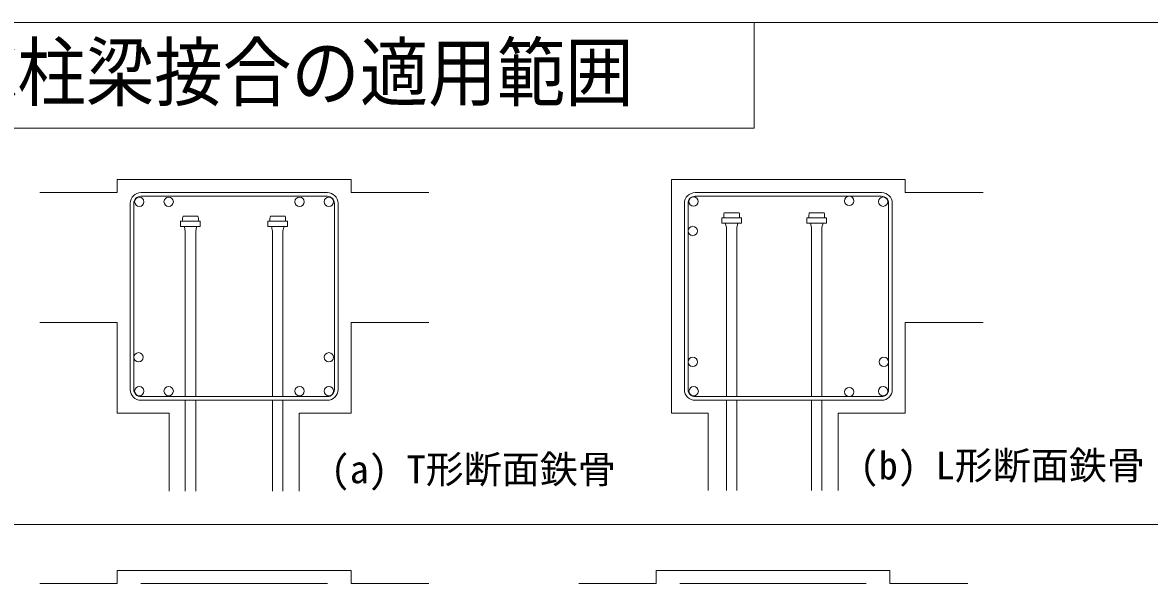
# Model space of a CAD drawing. Units: millimetres, scale not verified. Extents: x -210 to 382, y -132 to 268.
# Drawn here: x -162.7 to -73.9, y 124 to 168.2 of the extents above; entities that cross this region are included whole.
import ezdxf
from ezdxf.enums import TextEntityAlignment as Align

# ---------------------------------------------------------------- set-up
doc = ezdxf.new("R2010")
doc.units = ezdxf.units.MM
doc.header["$LTSCALE"] = 2
doc.linetypes.add('USER2', pattern=[0.41664, 0.20828, -0.20836])
for name, color, linetype, lineweight in [('0-8_タイトル', 7, 'Continuous', 18), ('0-9_内枠', 7, 'Continuous', 18), ('0-D_主筋', 4, 'Continuous', 18), ('1-0_せん断筋', 5, 'Continuous', 18), ('1-1_躯体', 7, 'Continuous', 18)]:
    doc.layers.add(name, color=color, linetype=linetype, lineweight=lineweight)
doc.styles.add('ＭＳ ゴシック', font='')
doc.styles.get('ＭＳ ゴシック').set_extended_font_data('MS Gothic')

msp = doc.modelspace()

# ---------------------------------------------------------------- linework, layer by layer
at = {"layer": '0-9_内枠'}
for p, q in [((-181.804, 168.245), (213.071, 168.245)), ((-105.044, 168.245), (-105.044, 159.917)), ((-181.804, 159.917), (-105.044, 159.917)), ((-181.804, 159.917), (-105.044, 159.917)), ((-181.804, 128.644), (18.876, 128.644))]:
    msp.add_line(p, q, dxfattribs=at)
at = {"layer": '0-D_主筋'}
for p, q in [((-148.914, 152.981), (-150.082, 152.981)), ((-142.032, 152.981), (-143.201, 152.981)), ((-106.054, 152.834), (-107.603, 152.834)), ((-106.245, 153.247), (-107.413, 153.247)), ((-106.054, 152.421), (-106.054, 152.834)), ((-100.895, 152.834), (-100.895, 152.421)), ((-99.347, 152.834), (-100.895, 152.834)), ((-99.537, 153.247), (-100.705, 153.247)), ((-99.347, 152.421), (-99.347, 152.834)), ((-148.724, 152.568), (-150.272, 152.568)), ((-150.272, 152.568), (-150.272, 152.155)), ((-150.272, 152.155), (-148.724, 152.155)), ((-148.724, 152.155), (-148.724, 152.568)), ((-141.842, 152.568), (-143.391, 152.568)), ((-143.391, 152.568), (-143.391, 152.155)), ((-143.391, 152.155), (-141.842, 152.155)), ((-141.842, 152.155), (-141.842, 152.568)), ((-107.238, 152.092), (-107.238, 138.735)), ((-106.419, 138.735), (-106.419, 152.092)), ((-100.895, 152.421), (-99.347, 152.421)), ((-100.531, 152.092), (-100.531, 151.61)), ((-99.712, 152.092), (-99.712, 151.61)), ((-149.907, 151.826), (-149.907, 151.397)), ((-149.907, 151.397), (-149.907, 138.735)), ((-149.907, 151.397), (-149.907, 150.414)), ((-149.088, 151.826), (-149.088, 151.397)), ((-149.088, 151.397), (-149.088, 150.414)), ((-149.088, 151.397), (-149.088, 150.414)), ((-149.088, 151.396), (-149.088, 138.735)), ((-143.026, 151.826), (-143.026, 151.397)), ((-143.026, 151.397), (-143.026, 150.414)), ((-143.026, 151.396), (-143.026, 138.735)), ((-142.207, 151.826), (-142.207, 151.397)), ((-142.207, 151.397), (-142.207, 138.735)), ((-142.207, 151.397), (-142.207, 150.414)), ((-100.531, 151.61), (-100.531, 138.735)), ((-99.712, 138.735), (-99.712, 151.61)), ((-149.907, 150.926), (-149.907, 150.414)), ((-149.907, 138.449), (-149.907, 131.281)), ((-149.088, 138.449), (-149.088, 131.281)), ((-143.026, 138.449), (-143.026, 131.281)), ((-142.207, 138.449), (-142.207, 131.281)), ((-107.238, 138.449), (-107.238, 131.323)), ((-106.419, 131.323), (-106.419, 138.449)), ((-100.531, 138.449), (-100.531, 131.323)), ((-99.712, 131.323), (-99.712, 138.449))]:
    msp.add_line(p, q, dxfattribs=at)
at = {"layer": '0-D_主筋', "linetype": 'USER2'}
for p, q in [((-107.238, 152.092), (-107.238, 151.61)), ((-106.419, 152.092), (-106.419, 151.61))]:
    msp.add_line(p, q, dxfattribs=at)
at = {"layer": '0-D_主筋'}
msp.add_lwpolyline([(-107.603, 152.834), (-107.603, 152.421), (-106.054, 152.421)], dxfattribs=at)
for centre in [(-153.532, 154.106), (-151.218, 154.106), (-140.896, 154.106), (-138.582, 154.106), (-109.836, 154.128), (-97.555, 154.177), (-94.893, 154.116), (-109.895, 151.802), (-153.594, 141.838), (-138.582, 141.838), (-109.895, 141.48), (-94.821, 141.48), (-153.532, 139.176), (-151.218, 139.176), (-140.896, 139.176), (-138.582, 139.176), (-109.823, 139.165), (-94.893, 139.165), (-97.555, 139.104)]:
    msp.add_circle(centre, 0.369, dxfattribs=at)
for centre, radius, start, end in [((-149.186, 152.711), 0.935, 163.19823, 188.7872), ((-149.809, 152.711), 0.935, 351.2128, 16.80177), ((-142.305, 152.711), 0.935, 163.19823, 188.7872), ((-142.928, 152.711), 0.935, 351.2128, 16.80177), ((-106.517, 152.977), 0.935, 163.19823, 188.7872), ((-107.14, 152.977), 0.935, 351.2128, 16.80177), ((-99.81, 152.977), 0.935, 163.19823, 188.7872), ((-100.433, 152.977), 0.935, 351.2128, 16.80177), ((-148.843, 152.231), 1.139, 183.80152, 200.80996), ((-150.153, 152.231), 1.139, 339.19004, 356.19848), ((-141.961, 152.231), 1.139, 183.80152, 200.80996), ((-143.272, 152.231), 1.139, 339.19004, 356.19848), ((-106.173, 152.497), 1.139, 183.80152, 200.80996), ((-107.484, 152.497), 1.139, 339.19004, 356.19848), ((-99.466, 152.497), 1.139, 183.80152, 200.80996), ((-100.777, 152.497), 1.139, 339.19004, 356.19848)]:
    msp.add_arc(centre, radius, start, end, dxfattribs=at)
at = {"layer": '1-0_せん断筋'}
for p, q in [((-138.705, 154.833), (-153.409, 154.833)), ((-109.71, 154.833), (-95.006, 154.833)), ((-109.71, 154.833), (-109.536, 154.833)), ((-154.249, 153.993), (-154.249, 147.665)), ((-154.249, 153.563), (-154.249, 153.993)), ((-153.962, 147.665), (-153.962, 153.993)), ((-153.962, 153.993), (-153.962, 153.563)), ((-138.705, 154.546), (-153.409, 154.546)), ((-138.152, 147.665), (-138.152, 153.993)), ((-138.152, 153.563), (-138.152, 153.993)), ((-138.152, 153.819), (-138.152, 153.993)), ((-138.152, 153.972), (-138.152, 153.819)), ((-137.865, 153.993), (-137.865, 147.665)), ((-137.865, 153.993), (-137.865, 153.563)), ((-137.865, 153.993), (-137.865, 153.819)), ((-110.55, 153.993), (-110.55, 139.288)), ((-110.263, 153.993), (-110.263, 139.288)), ((-109.71, 154.546), (-95.006, 154.546)), ((-109.536, 154.546), (-109.71, 154.546)), ((-109.69, 154.546), (-109.536, 154.546)), ((-94.453, 153.993), (-94.453, 146.682)), ((-94.166, 146.682), (-94.166, 153.993)), ((-138.152, 152.744), (-138.152, 151.761)), ((-154.249, 139.288), (-154.249, 147.665)), ((-154.249, 146.682), (-154.249, 147.665)), ((-153.962, 147.665), (-153.962, 139.288)), ((-153.962, 147.665), (-153.962, 146.682)), ((-138.152, 147.665), (-138.152, 139.288)), ((-138.152, 146.682), (-138.152, 147.665)), ((-138.152, 147.665), (-138.152, 146.682)), ((-137.865, 147.665), (-137.865, 139.288)), ((-137.865, 147.665), (-137.865, 146.682)), ((-94.453, 139.288), (-94.453, 146.682)), ((-94.166, 146.682), (-94.166, 139.288)), ((-110.263, 145.268), (-110.263, 140.312)), ((-153.409, 138.735), (-149.088, 138.735)), ((-149.088, 138.735), (-148.105, 138.735)), ((-143.026, 138.735), (-148.105, 138.735)), ((-138.705, 138.735), (-143.026, 138.735)), ((-109.71, 138.735), (-101.808, 138.735)), ((-101.808, 138.735), (-95.006, 138.735)), ((-149.088, 138.449), (-153.409, 138.449)), ((-148.105, 138.449), (-149.088, 138.449)), ((-148.105, 138.449), (-143.026, 138.449)), ((-143.026, 138.449), (-138.705, 138.449)), ((-101.808, 138.449), (-109.71, 138.449)), ((-95.006, 138.449), (-101.808, 138.449)), ((-138.705, 124), (-153.409, 124)), ((-96.21, 124), (-110.914, 124))]:
    msp.add_line(p, q, dxfattribs=at)
for centre, radius, start, end in [((-153.409, 153.993), 0.84, 90, 135), ((-138.705, 153.993), 0.84, 45, 90), ((-109.71, 153.993), 0.84, 89.99912, 135), ((-95.006, 153.993), 0.84, 45, 90), ((-153.409, 153.993), 0.84, 135, 180), ((-153.409, 153.993), 0.553, 135, 180), ((-153.409, 153.993), 0.553, 90, 135), ((-138.705, 153.993), 0.553, 45, 90), ((-138.705, 153.993), 0.553, 359.99888, 45), ((-138.705, 153.993), 0.84, 359.99912, 45), ((-109.71, 153.993), 0.84, 135, 180), ((-109.71, 153.993), 0.553, 135, 180), ((-109.71, 153.993), 0.553, 89.99888, 135), ((-95.006, 153.993), 0.553, 45, 90), ((-95.006, 153.993), 0.553, 0, 45), ((-95.006, 153.993), 0.84, 0, 45), ((-153.409, 139.288), 0.84, 180, 225), ((-153.409, 139.288), 0.84, 225, 270), ((-153.409, 139.288), 0.553, 180, 225), ((-153.409, 139.288), 0.553, 225, 270), ((-138.705, 139.288), 0.553, 270, 315), ((-138.705, 139.288), 0.84, 270, 315), ((-138.705, 139.288), 0.553, 315, 0), ((-138.705, 139.288), 0.84, 315, 0), ((-109.71, 139.288), 0.84, 180, 225), ((-109.71, 139.288), 0.84, 225, 270), ((-109.71, 139.288), 0.553, 180, 225), ((-109.71, 139.288), 0.553, 225, 270), ((-95.006, 139.288), 0.553, 270, 315), ((-95.006, 139.288), 0.84, 270, 315), ((-95.006, 139.288), 0.553, 315, 0), ((-95.006, 139.288), 0.84, 315, 0)]:
    msp.add_arc(centre, radius, start, end, dxfattribs=at)
at = {"layer": '1-1_躯体'}
for p, q in [((-155.273, 155.857), (-136.841, 155.857)), ((-155.273, 154.833), (-155.273, 155.857)), ((-155.273, 154.833), (-155.273, 155.857)), ((-136.841, 154.833), (-136.841, 155.857)), ((-111.574, 155.857), (-93.142, 155.857)), ((-111.574, 137.425), (-111.574, 155.857)), ((-93.142, 155.857), (-93.142, 154.833)), ((-155.273, 154.833), (-161.375, 154.833)), ((-155.273, 154.833), (-161.375, 154.833)), ((-136.841, 154.833), (-130.697, 154.833)), ((-93.142, 154.833), (-86.998, 154.833)), ((-155.273, 144.593), (-161.375, 144.593)), ((-155.273, 144.593), (-161.375, 144.593)), ((-155.273, 144.593), (-155.273, 137.425)), ((-136.841, 144.593), (-130.697, 144.593)), ((-136.841, 144.593), (-136.841, 137.425)), ((-93.142, 137.425), (-93.142, 144.593)), ((-93.142, 144.593), (-86.998, 144.593)), ((-155.273, 137.425), (-151.177, 137.425)), ((-151.177, 137.425), (-151.177, 131.281)), ((-140.937, 137.425), (-140.937, 131.281)), ((-136.841, 137.425), (-140.937, 137.425)), ((-108.682, 137.425), (-111.574, 137.425)), ((-108.682, 137.425), (-108.682, 131.323)), ((-98.442, 137.425), (-98.442, 131.323)), ((-98.442, 137.425), (-93.142, 137.425)), ((-155.273, 125.024), (-136.841, 125.024)), ((-155.273, 124), (-155.273, 125.024)), ((-155.273, 124), (-155.273, 125.024)), ((-136.841, 124), (-136.841, 125.024)), ((-112.778, 125.024), (-94.346, 125.024)), ((-112.778, 124), (-112.778, 125.024)), ((-112.778, 124), (-112.778, 125.024)), ((-94.346, 124), (-94.346, 125.024)), ((-155.273, 124), (-161.375, 124)), ((-155.273, 124), (-161.375, 124)), ((-136.841, 124), (-130.697, 124)), ((-112.778, 124), (-118.88, 124)), ((-112.778, 124), (-118.88, 124)), ((-94.346, 124), (-88.202, 124))]:
    msp.add_line(p, q, dxfattribs=at)

# ---------------------------------------------------------------- texts
at = {"layer": '0-8_タイトル', "style": 'ＭＳ ゴシック', "width": 0.9}
msp.add_text('SRC柱梁接合の適用範囲', height=4.399, dxfattribs=at).set_placement((-171.229, 160.808), align=Align.BOTTOM_LEFT)
at = {"layer": '0-8_タイトル', "style": 'ＭＳ ゴシック'}
for s, p in [('(a) T形断面鉄骨', (-138.436, 131.25)), ('(b) L形断面鉄骨', (-96.723, 131.55))]:
    msp.add_text(s, height=2.199, dxfattribs=at).set_placement(p, align=Align.BOTTOM_LEFT)

doc.saveas('drawing.dxf')
